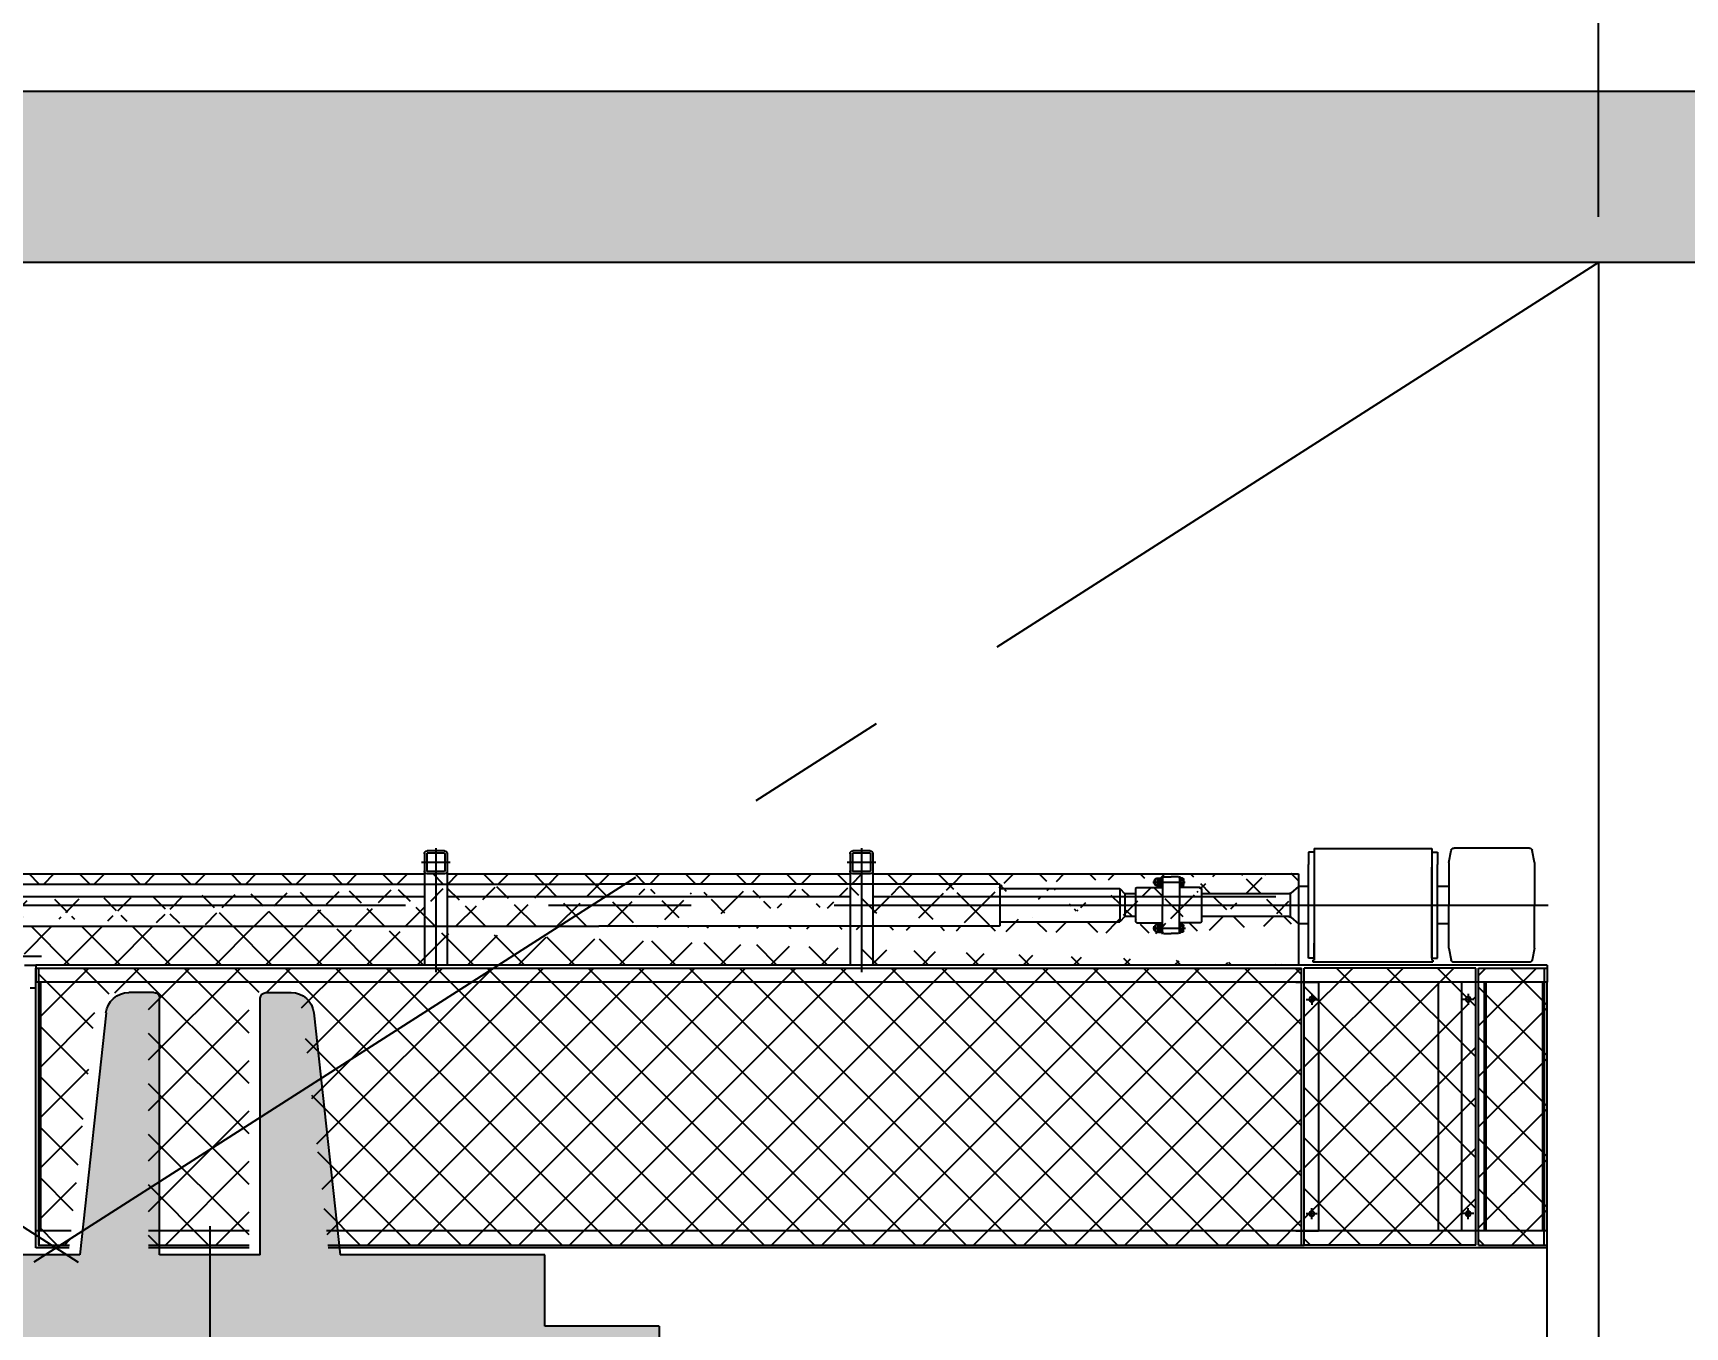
# Model space of a CAD drawing. Header units: millimetres. Extents: x -5 to 1510635, y -6 to 71285.
# Drawn here: x 801266 to 804157, y 35304 to 37570 of the extents above; entities that cross this region are included whole.
import ezdxf

# ---------------------------------------------------------------- set-up
doc = ezdxf.new("R2010")
doc.units = ezdxf.units.MM
doc.header["$LTSCALE"] = 1000
doc.linetypes.add('CENTER', pattern=[2, 1.25, -0.25, 0.25, -0.25])
for name, color, linetype in [('MP-1', 1, 'CENTER'), ('MP-2', 42, 'Continuous'), ('MP-3', 3, 'Continuous'), ('MP-7', 7, 'Continuous'), ('MP-8', 8, 'Continuous'), ('S-COL 2ND$0$GRD RC WALL', 31, 'Continuous'), ('S-COL 2ND$0$S-RCWALL-HACH', 21, 'Continuous'), ('S-TEXT-3', 31, 'Continuous')]:
    doc.layers.add(name, color=color, linetype=linetype)
doc.dimstyles.new('MPS2', dxfattribs={"dimscale": 100, "dimtxt": 3, "dimasz": 3, "dimexe": 1, "dimexo": 1, "dimgap": 1, "dimtad": 1, "dimzin": 12, "dimdsep": 46, "dimtxsty": 'Standard', "dimcen": 1, "dimclrd": 1, "dimclre": 1, "dimclrt": 7, "dimazin": 2, "dimtfac": 1, "dimtmove": 0, "dimatfit": 3, "dimfxl": 1, "dimarcsym": 0})

# ---------------------------------------------------------------- blocks, each defined once
blk = doc.blocks.new('S-COL 2ND')
at = {"layer": 'S-COL 2ND$0$S-RCWALL-HACH'}
h = blk.add_hatch(dxfattribs=at)
h.set_pattern_fill('DOTS', color=256, scale=40)
h.set_pattern_definition([(0, (0, -2), (31.75, 63.5), [0, -63.5])])
h.paths.add_polyline_path([(4014636.3, -132883.5), (4021366.3, -132883.5), (4021366.3, -133183.5), (4014636.3, -133183.5)])
at = {"layer": 'S-COL 2ND$0$GRD RC WALL', "elevation": 0}
blk.add_lwpolyline([(4014636.3, -132883.5), (4021366.3, -132883.5), (4021366.3, -133183.5), (4014636.3, -133183.5)], close=True, dxfattribs=at)
blk = doc.blocks.new('*X9')
at = {"color": 0}
for p, q in [((1814.5, 3228.7), (1876, 3290.2)), ((1934.5, 3192.1), (1836.3, 3290.2)), ((1934.5, 3280.4), (1924.7, 3290.2)), ((1814.5, 3140.3), (1934.5, 3260.3)), ((1934.5, 3103.7), (1814.5, 3223.7)), ((1814.5, 3051.9), (1934.5, 3171.9)), ((1934.5, 3015.3), (1814.5, 3135.3)), ((1814.5, 2963.5), (1934.5, 3083.5)), ((1934.5, 2926.9), (1814.5, 3046.9)), ((1814.5, 2875.1), (1934.5, 2995.1)), ((1934.5, 2838.5), (1814.5, 2958.5)), ((1833, 2805.2), (1934.5, 2906.7)), ((1879.3, 2805.2), (1814.5, 2870.1)), ((1921.4, 2805.2), (1934.5, 2818.4))]:
    blk.add_line(p, q, dxfattribs=at)
blk = doc.blocks.new('*X8')
at = {"color": 0}
for p, q in [((1847.6, 2201.1), (2105.8, 2459.4)), ((1847.6, 2289.5), (2017.4, 2459.4)), ((1847.6, 2377.9), (1929, 2459.4)), ((2147.6, 2183.4), (1871.7, 2459.4)), ((2147.6, 2271.8), (1960.1, 2459.4)), ((2147.6, 2360.2), (2048.4, 2459.4)), ((2147.6, 2448.6), (2136.8, 2459.4)), ((1847.6, 2112.7), (2134.6, 2399.7)), ((2134.7, 2399.9), (2139.1, 2404.2)), ((2139.2, 2404.4), (2147.6, 2412.7)), ((2147.6, 2095.1), (1847.6, 2395.1)), ((1860.6, 2037.4), (2147.6, 2324.4)), ((2147.6, 2006.7), (1847.6, 2306.7)), ((1886, 1974.4), (2147.6, 2236)), ((2091.5, 1974.4), (1847.6, 2218.3)), ((1974.4, 1974.4), (2147.6, 2147.6)), ((2003.1, 1974.4), (1847.6, 2129.9)), ((2062.8, 1974.4), (2147.6, 2059.2)), ((1857, 2032.1), (1847.6, 2041.5)), ((1847.6, 2024.4), (1852.6, 2029.4)), ((1860.6, 2028.5), (1859.7, 2029.4)), ((1914.7, 1974.4), (1863.3, 2025.8))]:
    blk.add_line(p, q, dxfattribs=at)
blk = doc.blocks.new('CL Cavin')
h = blk.add_hatch()
h.set_pattern_fill('CROSS', color=1, scale=100, style=0)
h.set_pattern_definition([(360, (24163.74, 101268.322), (25, 25), [12.5, -37.5]), (90, (24169.99, 101262.072), (-25, 25), [12.5, -37.5])])
h.paths.add_polyline_path([(27666.8, 102368.3), (27666.8, 102831.3), (27578.8, 102831.3), (27578.8, 103280.3, 0.414214), (27568.8, 103290.3), (27524.6, 103290.3, 0.382786), (27484.9, 103254.7), (27438.8, 102831.3), (27080.8, 102831.3), (27080.8, 102706.3), (26880.8, 102706.3), (26880.8, 102368.3)])
h.paths.add_polyline_path([(27666.8, 102368.3), (28452.8, 102368.3), (28452.8, 102706.3), (28252.8, 102706.3), (28252.8, 102831.3), (27894.7, 102831.3), (27848.6, 103254.7, 0.382786), (27808.9, 103290.3), (27764.8, 103290.3, 0.414214), (27754.8, 103280.3), (27754.8, 102831.3), (27666.8, 102831.3)])
h.paths.add_polyline_path([(27666.8, 102368.3), (27666.8, 101905.3), (27754.8, 101905.3), (27754.8, 101456.3, 0.414214), (27764.8, 101446.3), (27808.9, 101446.3, 0.382786), (27848.6, 101482), (27894.7, 101905.3), (28252.8, 101905.3), (28252.8, 102030.3), (28452.8, 102030.3), (28452.8, 102368.3)])
h.paths.add_polyline_path([(26880.8, 102368.3), (26880.8, 102030.3), (27080.8, 102030.3), (27080.8, 101905.3), (27438.8, 101905.3), (27484.9, 101482, 0.382786), (27524.6, 101446.3), (27568.8, 101446.3, 0.414214), (27578.8, 101456.3), (27578.8, 101905.3), (27666.8, 101905.3), (27666.8, 102368.3)])
h.paths.add_polyline_path([(25974.5, 102368.3), (25974.5, 101905.3), (26062.5, 101905.3), (26062.5, 101456.3, 0.414214), (26072.5, 101446.3), (26116.6, 101446.3, 0.382786), (26156.4, 101482), (26202.5, 101905.3), (26560.5, 101905.3), (26560.5, 102030.3), (26760.5, 102030.3), (26760.5, 102368.3)])
h.paths.add_polyline_path([(25388.5, 102030.3), (25388.5, 101905.3), (25746.5, 101905.3), (25792.6, 101482, 0.382786), (25832.4, 101446.3), (25876.5, 101446.3, 0.414214), (25886.5, 101456.3), (25886.5, 101905.3), (25974.5, 101905.3), (25974.5, 102368.3), (25188.5, 102368.3), (25188.5, 102030.3)])
h.paths.add_polyline_path([(25974.5, 102368.3), (25974.5, 102831.3), (25886.5, 102831.3), (25886.5, 103280.3, 0.414214), (25876.5, 103290.3), (25832.4, 103290.3, 0.382786), (25792.6, 103254.7), (25746.5, 102831.3), (25388.5, 102831.3), (25388.5, 102706.3), (25188.5, 102706.3), (25188.5, 102368.3)])
h.paths.add_polyline_path([(26760.5, 102368.3), (26760.5, 102706.3), (26560.5, 102706.3), (26560.5, 102831.3), (26202.5, 102831.3), (26156.4, 103254.7, 0.382786), (26116.6, 103290.3), (26072.5, 103290.3, 0.414214), (26062.5, 103280.3), (26062.5, 102831.3), (25974.5, 102831.3), (25974.5, 102368.3)])
at = {"layer": 'MP-2'}
h = blk.add_hatch(dxfattribs=at)
h.set_pattern_fill('ANSI37', color=256, scale=500, angle=90, style=0)
h.set_pattern_definition([(135, (27297.18, 99527.72), (-44.1942, -44.1942), []), (225, (27297.18, 99527.72), (44.1942, -44.1942), [])])
h.paths.add_polyline_path([(27873.4, 101888.3), (27829.1, 101482, -0.382786), (27789.4, 101446.3), (27745.3, 101446.3, -0.414214), (27735.3, 101456.3), (27735.3, 101888.3), (27559.3, 101888.3), (27559.3, 101456.3, -0.414214), (27549.3, 101446.3), (27505.1, 101446.3, -0.382786), (27465.4, 101482), (27421.1, 101888.3), (27367.2, 101888.3), (27367.2, 101403.3), (29577.2, 101403.3), (29577.2, 101888.3)])
h = blk.add_hatch(dxfattribs=at)
h.set_pattern_fill('ANSI37', color=256, scale=499.999663, angle=180, style=0)
h.set_pattern_definition([(225, (31683.96, 113300.3), (44.19414, -44.19414), []), (315, (31683.96, 113300.3), (44.19414, 44.19414), [])])
edge = h.paths.add_edge_path()
edge.add_line((29365.5, 101261.3), (29364, 101261.3))
edge.add_line((29369, 101259.8), (29365.5, 101259.8))
edge.add_line((29370.5, 101249.3), (29370.5, 101256.3))
edge.add_line((29370.5, 101258.1), (29370.5, 101256.3))
edge.add_line((29362, 101243.8), (29349, 101243.8))
edge.add_line((29364, 101245.8), (29362, 101243.8))
edge.add_line((29365.5, 101244.3), (29364, 101244.3))
edge.add_line((29369, 101245.8), (29365.5, 101245.8))
edge.add_line((29370.5, 101247.6), (29370.5, 101249.3))
edge.add_line((29336, 101243.8), (29349, 101243.8))
edge.add_arc((29368.7, 101258.1), 1.77, 360, 441.2026)
edge.add_line((29365.5, 101244.3), (29365.5, 101245.8))
edge.add_line((29365.5, 101259.8), (29365.5, 101261.3))
edge.add_line((29364, 101261.3), (29364, 101262.3))
edge.add_line((29364, 101244.3), (29364, 101245.8))
edge.add_arc((29368.7, 101247.6), 1.77, 278.7974, 360)
edge.add_arc((29329.2, 101247.6), 1.77, 180, 261.2026)
edge.add_line((29334, 101244.3), (29334, 101245.8))
edge.add_line((29334, 101261.3), (29334, 101262.3))
edge.add_line((29332.5, 101259.8), (29332.5, 101261.3))
edge.add_line((29332.5, 101244.3), (29332.5, 101245.8))
edge.add_arc((29329.2, 101258.1), 1.77, 458.7974, 540)
edge.add_line((29327.5, 101247.6), (29327.5, 101249.3))
edge.add_line((29329, 101245.8), (29332.5, 101245.8))
edge.add_line((29332.5, 101244.3), (29334, 101244.3))
edge.add_line((29334, 101245.8), (29336, 101243.8))
edge.add_line((29327.5, 101258.1), (29327.5, 101256.3))
edge.add_line((29327.5, 101249.3), (29327.5, 101256.3))
edge.add_line((29329, 101259.8), (29332.5, 101259.8))
edge.add_line((29332.5, 101261.3), (29334, 101261.3))
edge.add_line((29332.5, 101325.3), (29334, 101325.3))
edge.add_line((29329, 101326.8), (29332.5, 101326.8))
edge.add_line((29327.5, 101337.3), (29327.5, 101330.3))
edge.add_line((29327.5, 101328.6), (29327.5, 101330.3))
edge.add_line((29334, 101340.8), (29336, 101342.8))
edge.add_line((29332.5, 101342.3), (29334, 101342.3))
edge.add_line((29329, 101340.8), (29332.5, 101340.8))
edge.add_line((29327.5, 101339.1), (29327.5, 101337.3))
edge.add_arc((29329.2, 101328.6), 1.77, 180, 261.2026)
edge.add_line((29332.5, 101342.3), (29332.5, 101340.8))
edge.add_line((29332.5, 101326.8), (29332.5, 101325.3))
edge.add_line((29334, 101325.3), (29334, 101324.3))
edge.add_line((29334, 101342.3), (29334, 101340.8))
edge.add_arc((29329.2, 101339.1), 1.77, 458.7974, 540)
edge.add_arc((29368.7, 101339.1), 1.77, 360, 441.2026)
edge.add_line((29364, 101325.3), (29364, 101324.3))
edge.add_line((29365.5, 101326.8), (29365.5, 101325.3))
edge.add_line((29365.5, 101342.3), (29365.5, 101340.8))
edge.add_line((29572.2, 101325.8), (29572.2, 101398.3))
edge.add_line((25767.2, 101256.3), (25767.2, 101238.3))
edge.add_line((25767.2, 101256.3), (28347.4, 101256.3))
edge.add_line((25767.2, 101330.3), (28347.4, 101330.3))
edge.add_line((29336, 101342.8), (29349, 101342.8))
edge.add_line((29370.5, 101339.1), (29370.5, 101337.3))
edge.add_line((29369, 101340.8), (29365.5, 101340.8))
edge.add_line((29365.5, 101342.3), (29364, 101342.3))
edge.add_line((29364, 101340.8), (29362, 101342.8))
edge.add_line((29364, 101342.3), (29364, 101340.8))
edge.add_line((29362, 101342.8), (29349, 101342.8))
edge.add_line((29048.2, 101256.3), (28347.4, 101256.3))
edge.add_line((29048.2, 101330.3), (28347.4, 101330.3))
edge.add_line((29049.2, 101257.3), (29049.2, 101264.3))
edge.add_line((29049.2, 101322.3), (29049.2, 101329.3))
edge.add_line((29049.2, 101257.3), (29048.2, 101256.3))
edge.add_line((29049.2, 101329.3), (29048.2, 101330.3))
edge.add_line((29287, 101264.3), (29287, 101273.3))
edge.add_line((29287, 101313.3), (29268.2, 101313.3))
edge.add_line((29287, 101322.3), (29289, 101324.3))
edge.add_line((29287, 101313.3), (29287, 101322.3))
edge.add_line((29268.2, 101313.3), (29259.2, 101322.3))
edge.add_line((29287, 101273.3), (29268.2, 101273.3))
edge.add_line((29287, 101264.3), (29289, 101262.3))
edge.add_line((29259.2, 101264.3), (29268.2, 101273.3))
edge.add_line((29370.5, 101328.6), (29370.5, 101330.3))
edge.add_arc((29368.7, 101328.6), 1.77, 278.7974, 360)
edge.add_line((29370.5, 101337.3), (29370.5, 101330.3))
edge.add_line((29369, 101326.8), (29365.5, 101326.8))
edge.add_line((29365.5, 101325.3), (29364, 101325.3))
edge.add_line((29289, 101324.3), (29334, 101324.3))
edge.add_line((29289, 101262.3), (29334, 101262.3))
edge.add_line((29402, 101264.3), (29402, 101273.3))
edge.add_line((29402, 101322.3), (29400, 101324.3))
edge.add_line((29402, 101313.3), (29402, 101322.3))
edge.add_line((29402, 101264.3), (29400, 101262.3))
edge.add_line((29400, 101324.3), (29364, 101324.3))
edge.add_line((29400, 101262.3), (29364, 101262.3))
edge.add_arc((29555.4, 101318.3), 5, 270, 309.8056)
edge.add_line((29558.6, 101314.5), (29572.2, 101325.8))
edge.add_line((29572.2, 101260.8), (29558.6, 101272.2))
edge.add_arc((29555.4, 101268.3), 5, 410.1944, 450)
edge.add_line((29555.4, 101313.3), (29402, 101313.3))
edge.add_line((29555.4, 101273.3), (29402, 101273.3))
edge.add_line((29049.2, 101322.3), (29259.2, 101322.3))
edge.add_line((29049.2, 101264.3), (29259.2, 101264.3))
edge.add_line((25767.2, 101357.8), (25767.2, 101330.3))
edge.add_line((27342.2, 101398.3), (27342.2, 101357.8))
edge.add_line((27342.2, 101357.8), (25767.2, 101357.8))
edge.add_line((29572.2, 101238.3), (29572.2, 101260.8))
edge.add_line((29572.2, 101398.3), (27342.2, 101398.3))
edge.add_line((25767.2, 101238.3), (29572.2, 101238.3))
at = {"layer": 'MP-1'}
for p, q in [((27666.8, 101855.3), (27666.8, 102881.3)), ((29585.7, 101833.3), (29604.7, 101833.3)), ((29585.7, 101833.3), (29604.7, 101833.3)), ((29595.2, 101842.8), (29595.2, 101823.8)), ((29595.2, 101842.8), (29595.2, 101823.8)), ((29878.7, 101833.3), (29859.7, 101833.3)), ((29878.7, 101833.3), (29859.7, 101833.3)), ((29869.2, 101842.8), (29869.2, 101823.8)), ((29869.2, 101842.8), (29869.2, 101823.8)), ((29585.7, 101458.3), (29604.7, 101458.3)), ((29585.7, 101458.3), (29604.7, 101458.3)), ((29595.2, 101448.8), (29595.2, 101467.8)), ((29595.2, 101448.8), (29595.2, 101467.8)), ((29878.7, 101458.3), (29859.7, 101458.3)), ((29878.7, 101458.3), (29859.7, 101458.3)), ((29869.2, 101448.8), (29869.2, 101467.8)), ((29869.2, 101448.8), (29869.2, 101467.8)), ((28062.2, 101193.3), (28062.2, 101410.5)), ((28807.2, 101193.3), (28807.2, 101410.5)), ((27372.2, 101383.3), (25522.2, 101383.3)), ((29317.1, 101333.8), (29374.3, 101333.8)), ((24759.1, 101293.3), (30035.2, 101293.3)), ((29317.1, 101252.8), (29373.7, 101252.8)), ((28087.2, 101218.3), (28037.2, 101218.3)), ((28832.2, 101218.3), (28782.2, 101218.3))]:
    blk.add_line(p, q, dxfattribs=at)
at = {"layer": 'MP-2'}
for p, q in [((27352.2, 101438.3), (27362.2, 101438.3)), ((27342.2, 101398.3), (27362.2, 101398.3)), ((29319.5, 101337.3), (29322, 101337.3)), ((29319.5, 101330.3), (29322, 101330.3)), ((29319.5, 101256.3), (29322, 101256.3)), ((28042.2, 101203.3), (28042.2, 101233.3)), ((28046.2, 101203.3), (28046.2, 101233.3)), ((28077.2, 101238.3), (28047.2, 101238.3)), ((28077.2, 101234.3), (28047.2, 101234.3)), ((28078.2, 101203.3), (28078.2, 101233.3)), ((28082.2, 101203.3), (28082.2, 101233.3)), ((28787.2, 101203.3), (28787.2, 101233.3)), ((28791.2, 101203.3), (28791.2, 101233.3)), ((28822.2, 101238.3), (28792.2, 101238.3)), ((28822.2, 101234.3), (28792.2, 101234.3)), ((28823.2, 101203.3), (28823.2, 101233.3)), ((28827.2, 101203.3), (28827.2, 101233.3)), ((29319.5, 101249.3), (29322, 101249.3)), ((28077.2, 101202.3), (28047.2, 101202.3)), ((28077.2, 101198.3), (28047.2, 101198.3)), ((28822.2, 101202.3), (28792.2, 101202.3)), ((28822.2, 101198.3), (28792.2, 101198.3))]:
    blk.add_line(p, q, dxfattribs=at)
for centre, radius, start, end in [((28047.2, 101233.3), 5, 90, 180), ((28047.2, 101233.3), 1, 90, 180), ((28077.2, 101233.3), 5, 0, 90), ((28077.2, 101233.3), 1, 0, 90), ((28792.2, 101233.3), 5, 90, 180), ((28792.2, 101233.3), 1, 90, 180), ((28822.2, 101233.3), 5, 0, 90), ((28822.2, 101233.3), 1, 0, 90), ((28047.2, 101203.3), 5, 180, 270), ((28047.2, 101203.3), 1, 180, 270), ((28077.2, 101203.3), 5, 270, 0), ((28077.2, 101203.3), 1, 270, 0), ((28792.2, 101203.3), 5, 180, 270), ((28792.2, 101203.3), 1, 180, 270), ((28822.2, 101203.3), 5, 270, 0), ((28822.2, 101203.3), 1, 270, 0)]:
    blk.add_arc(centre, radius, start, end, dxfattribs=at)
at = {"layer": 'MP-3'}
for p, q in [((30007.2, 103338.3), (30007.2, 101863.3)), ((28452.8, 102030.3), (28452.8, 102706.3)), ((28452.8, 102030.3), (28252.8, 102030.3)), ((28252.8, 102030.3), (28252.8, 101905.3)), ((27438.8, 101905.3), (27080.8, 101905.3)), ((27362.2, 101893.3), (27362.2, 101863.3)), ((27362.2, 101893.3), (27362.2, 101863.3)), ((27420.6, 101893.3), (27362.2, 101893.3)), ((27362.2, 101888.3), (27362.2, 101403.3)), ((27367.2, 101428.3), (27367.2, 101890.3)), ((27367.2, 101888.3), (27367.2, 101403.3)), ((27367.2, 101888.3), (27421.1, 101888.3)), ((27367.2, 101888.3), (27367.2, 101730.6)), ((27484.9, 101482), (27438.8, 101905.3)), ((27735.3, 101893.3), (27559.3, 101893.3)), ((27559.3, 101888.3), (27735.3, 101888.3)), ((27754.8, 101905.3), (27578.8, 101905.3)), ((27578.8, 101905.3), (27578.8, 101456.3)), ((27754.8, 101905.3), (27754.8, 101456.3)), ((27848.6, 101482), (27894.7, 101905.3)), ((27873.4, 101888.3), (29582.2, 101888.3)), ((30007.2, 101893.3), (27873.9, 101893.3)), ((28252.8, 101905.3), (27894.7, 101905.3)), ((29577.2, 101888.3), (29577.2, 101403.3)), ((29582.2, 101888.3), (29582.2, 101403.3)), ((29882.2, 101888.3), (29582.2, 101888.3)), ((29882.2, 101888.3), (29882.2, 101403.3)), ((29887.2, 101888.3), (29887.2, 101403.3)), ((29887.2, 101888.3), (30007.2, 101888.3)), ((30002.2, 101888.3), (30002.2, 101641.1)), ((27423.8, 101863.3), (27362.2, 101863.3)), ((27370.2, 101428.3), (27370.2, 101863.3)), ((27735.3, 101863.3), (27559.3, 101863.3)), ((30007.2, 101863.3), (27870.7, 101863.3)), ((29567.2, 101863.3), (29607.2, 101863.3)), ((29607.2, 101428.3), (29607.2, 101863.3)), ((29817.2, 101863.3), (29817.2, 101428.3)), ((29857.2, 101428.3), (29857.2, 101863.3)), ((29897.2, 101863.3), (29857.2, 101863.3)), ((29897.2, 101428.3), (29897.2, 101863.3)), ((29900.2, 101428.3), (29900.2, 101863.3)), ((29999.2, 101428.3), (29999.2, 101863.3)), ((30002.2, 101403.3), (30002.2, 101863.3)), ((30007.2, 101863.3), (30007.2, 101428.3)), ((30007.2, 101428.3), (27362.2, 101428.3)), ((27362.2, 101398.3), (27362.2, 101428.3)), ((27362.2, 101398.3), (27362.2, 101428.3)), ((27568.8, 101446.3), (27524.6, 101446.3)), ((27764.8, 101446.3), (27808.9, 101446.3)), ((29567.2, 101428.3), (29607.2, 101428.3)), ((29897.2, 101428.3), (29857.2, 101428.3)), ((30007.2, 101398.3), (30007.2, 101428.3)), ((27362.2, 101403.3), (29577.2, 101403.3)), ((30007.2, 101398.3), (27362.2, 101398.3)), ((29572.2, 101238.3), (29572.2, 101398.3)), ((29882.2, 101403.3), (29582.2, 101403.3)), ((29887.2, 101403.3), (30007.2, 101403.3)), ((29589.3, 101386.3), (29589.3, 101364.3)), ((29599.3, 101386.3), (29589.3, 101386.3)), ((29597.3, 101392.3), (29807.3, 101392.3)), ((29597.3, 101389.3), (29597.3, 101392.3)), ((29597.3, 101389.3), (29599.3, 101389.3)), ((29599.3, 101364.3), (29599.3, 101389.3)), ((29599.3, 101386.3), (29599.3, 101359.8)), ((29805.3, 101364.3), (29805.3, 101389.3)), ((29805.3, 101389.3), (29807.3, 101389.3)), ((29805.3, 101386.3), (29805.3, 101359.8)), ((29805.3, 101386.3), (29815.3, 101386.3)), ((29807.3, 101389.3), (29807.3, 101392.3)), ((29815.3, 101386.3), (29815.3, 101364.3)), ((29835.2, 101368.3), (29839.4, 101389.3)), ((29835.2, 101368.3), (29835.2, 101337.3)), ((29976.1, 101393.3), (29844.3, 101393.3)), ((29985.2, 101368.3), (29981, 101389.3)), ((29985.2, 101368.3), (29985.2, 101293.3)), ((29322, 101338.3), (29322, 101329.3)), ((29324, 101340.3), (29326.5, 101340.3)), ((29326, 101340.3), (29326, 101337.3)), ((29327.5, 101340.8), (29331, 101340.8)), ((29332.5, 101342.3), (29334, 101342.3)), ((29332.5, 101342.3), (29332.5, 101325.3)), ((29336, 101342.8), (29334, 101340.8)), ((29334, 101342.3), (29334, 101293.3)), ((29336, 101342.8), (29349, 101342.8)), ((29362, 101342.8), (29349, 101342.8)), ((29364, 101340.8), (29362, 101342.8)), ((29364, 101342.3), (29364, 101293.3)), ((29365.5, 101342.3), (29364, 101342.3)), ((29365.5, 101342.3), (29365.5, 101325.3)), ((29369, 101340.8), (29365.5, 101340.8)), ((29370.5, 101339.1), (29370.5, 101337.3)), ((29589.3, 101364.3), (29589.3, 101222.3)), ((29599.3, 101222.3), (29599.3, 101364.3)), ((29805.3, 101222.3), (29805.3, 101364.3)), ((29805.3, 101359.8), (29805.3, 101226.8)), ((29815.3, 101364.3), (29815.3, 101222.3)), ((25545.1, 101330.3), (28347.4, 101330.3)), ((29048.2, 101330.3), (28347.4, 101330.3)), ((29049.2, 101329.3), (29048.2, 101330.3)), ((29049.2, 101293.3), (29049.2, 101329.3)), ((29049.2, 101322.3), (29259.2, 101322.3)), ((29259.2, 101264.3), (29259.2, 101322.3)), ((29268.2, 101313.3), (29259.2, 101322.3)), ((29268.2, 101273.3), (29268.2, 101313.3)), ((29287, 101313.3), (29268.2, 101313.3)), ((29287, 101322.3), (29289, 101324.3)), ((29287, 101293.3), (29287, 101322.3)), ((29289, 101324.3), (29334, 101324.3)), ((29320, 101337.8), (29319.5, 101337.3)), ((29319.5, 101337.3), (29319.5, 101330.3)), ((29319.5, 101330.3), (29320, 101329.8)), ((29320, 101337.8), (29320, 101329.8)), ((29320, 101337.8), (29322, 101337.8)), ((29320, 101329.8), (29322, 101329.8)), ((29324, 101327.3), (29326.5, 101327.3)), ((29326, 101337.3), (29326, 101330.3)), ((29326, 101327.3), (29326, 101330.3)), ((29327.5, 101337.3), (29331, 101337.3)), ((29327.5, 101330.3), (29331, 101330.3)), ((29327.5, 101326.8), (29331, 101326.8)), ((29332.5, 101325.3), (29334, 101325.3)), ((29365.5, 101325.3), (29364, 101325.3)), ((29400, 101324.3), (29364, 101324.3)), ((29369, 101337.3), (29365.5, 101337.3)), ((29369, 101330.3), (29365.5, 101330.3)), ((29369, 101326.8), (29365.5, 101326.8)), ((29370.5, 101337.3), (29370.5, 101330.3)), ((29370.5, 101328.6), (29370.5, 101330.3)), ((29402, 101322.3), (29400, 101324.3)), ((29402, 101293.3), (29402, 101322.3)), ((29555.4, 101313.3), (29402, 101313.3)), ((29557.2, 101273), (29557.2, 101313.7)), ((29558.6, 101314.5), (29572.2, 101325.8)), ((29572.2, 101260.8), (29572.2, 101325.8)), ((29589.3, 101325.8), (29572.2, 101325.8)), ((29835.2, 101325.8), (29815.3, 101325.8)), ((29835.2, 101337.3), (29835.2, 101293.3)), ((29049.2, 101257.3), (29049.2, 101293.3)), ((29287, 101264.3), (29287, 101293.3)), ((29334, 101244.3), (29334, 101293.3)), ((29364, 101244.3), (29364, 101293.3)), ((29402, 101264.3), (29402, 101293.3)), ((29835.2, 101247.3), (29835.2, 101293.3)), ((29985.2, 101247.3), (29985.2, 101293.3)), ((25545.1, 101256.3), (28347.4, 101256.3)), ((29048.2, 101256.3), (28347.4, 101256.3)), ((29049.2, 101257.3), (29048.2, 101256.3)), ((29049.2, 101264.3), (29259.2, 101264.3)), ((29259.2, 101264.3), (29268.2, 101273.3)), ((29287, 101273.3), (29268.2, 101273.3)), ((29287, 101264.3), (29289, 101262.3)), ((29289, 101262.3), (29334, 101262.3)), ((29319.5, 101256.3), (29320, 101256.8)), ((29319.5, 101249.3), (29319.5, 101256.3)), ((29320, 101248.8), (29320, 101256.8)), ((29320, 101256.8), (29322, 101256.8)), ((29322, 101248.3), (29322, 101257.3)), ((29324, 101259.3), (29326.5, 101259.3)), ((29326, 101259.3), (29326, 101256.3)), ((29326, 101249.3), (29326, 101256.3)), ((29327.5, 101259.8), (29331, 101259.8)), ((29327.5, 101256.3), (29331, 101256.3)), ((29332.5, 101244.3), (29332.5, 101261.3)), ((29332.5, 101261.3), (29334, 101261.3)), ((29400, 101262.3), (29364, 101262.3)), ((29365.5, 101261.3), (29364, 101261.3)), ((29365.5, 101244.3), (29365.5, 101261.3)), ((29369, 101259.8), (29365.5, 101259.8)), ((29369, 101256.3), (29365.5, 101256.3)), ((29370.5, 101258.1), (29370.5, 101256.3)), ((29370.5, 101249.3), (29370.5, 101256.3)), ((29402, 101264.3), (29400, 101262.3)), ((29555.4, 101273.3), (29402, 101273.3)), ((29572.2, 101260.8), (29558.6, 101272.2)), ((29589.3, 101260.8), (29572.2, 101260.8)), ((29835.2, 101260.8), (29815.3, 101260.8)), ((27337.2, 101238.3), (28042.2, 101238.3)), ((28082.2, 101238.3), (28787.2, 101238.3)), ((28827.2, 101238.3), (29572.2, 101238.3)), ((29320, 101248.8), (29319.5, 101249.3)), ((29320, 101248.8), (29322, 101248.8)), ((29324, 101246.3), (29326.5, 101246.3)), ((29326, 101246.3), (29326, 101249.3)), ((29327.5, 101249.3), (29331, 101249.3)), ((29327.5, 101245.8), (29331, 101245.8)), ((29332.5, 101244.3), (29334, 101244.3)), ((29336, 101243.8), (29334, 101245.8)), ((29336, 101243.8), (29349, 101243.8)), ((29362, 101243.8), (29349, 101243.8)), ((29364, 101245.8), (29362, 101243.8)), ((29365.5, 101244.3), (29364, 101244.3)), ((29369, 101249.3), (29365.5, 101249.3)), ((29369, 101245.8), (29365.5, 101245.8)), ((29370.5, 101247.6), (29370.5, 101249.3)), ((29599.3, 101200.3), (29599.3, 101226.8)), ((29805.3, 101200.3), (29805.3, 101226.8)), ((29835.2, 101218.3), (29835.2, 101247.3)), ((29985.2, 101218.3), (29985.2, 101247.3)), ((29589.3, 101200.3), (29589.3, 101222.3)), ((29599.3, 101200.3), (29589.3, 101200.3)), ((29599.3, 101194.3), (29599.3, 101222.3)), ((29599.3, 101194.3), (29805.3, 101194.3)), ((29805.3, 101194.3), (29805.3, 101222.3)), ((29805.3, 101200.3), (29815.3, 101200.3)), ((29815.3, 101200.3), (29815.3, 101222.3)), ((29835.2, 101218.3), (29839.4, 101197.3)), ((29985.2, 101218.3), (29981, 101197.3)), ((29976.1, 101193.3), (29844.3, 101193.3))]:
    blk.add_line(p, q, dxfattribs=at)
for centre in [(29595.2, 101833.3), (29595.2, 101833.3), (29869.2, 101833.3), (29869.2, 101833.3), (29595.2, 101458.3), (29595.2, 101458.3), (29869.2, 101458.3), (29869.2, 101458.3)]:
    blk.add_circle(centre, 4.5, dxfattribs=at)
for centre, radius, start, end in [((27524.6, 101486.3), 40, 186.2154, 270), ((27568.8, 101456.3), 10, 270, 0), ((27764.8, 101456.3), 10, 180, 270), ((27808.9, 101486.3), 40, 270, 353.7846), ((29844.3, 101388.3), 5, 90, 168.6901), ((29976.1, 101388.3), 5, 11.3099, 90), ((29324, 101338.3), 2, 90, 180), ((29327.7, 101339.1), 1.77, 98.7974, 261.2026), ((29330.7, 101339.1), 1.77, 278.7974, 81.2026), ((29368.7, 101339.1), 1.77, 278.7974, 81.2026), ((29324, 101329.3), 2, 180, 270), ((29330.8, 101333.8), 4.83, 133.6028, 226.3972), ((29327.7, 101328.6), 1.77, 98.7974, 261.2026), ((29327.6, 101333.8), 4.83, 313.6028, 46.3972), ((29330.7, 101328.6), 1.77, 278.7974, 81.2026), ((29365.6, 101333.8), 4.83, 313.6028, 46.3972), ((29368.7, 101328.6), 1.77, 278.7974, 81.2026), ((29555.4, 101318.3), 5, 270, 309.8056), ((29324, 101257.3), 2, 90, 180), ((29327.7, 101258.1), 1.77, 98.7974, 261.2026), ((29330.8, 101252.8), 4.83, 133.6028, 226.3972), ((29330.7, 101258.1), 1.77, 278.7974, 81.2026), ((29327.6, 101252.8), 4.83, 313.6028, 46.3972), ((29368.7, 101258.1), 1.77, 278.7974, 81.2026), ((29365.6, 101252.8), 4.83, 313.6028, 46.3972), ((29555.4, 101268.3), 5, 50.1944, 90), ((29324, 101248.3), 2, 180, 270), ((29327.7, 101247.6), 1.77, 98.7974, 261.2026), ((29330.7, 101247.6), 1.77, 278.7974, 81.2026), ((29368.7, 101247.6), 1.77, 278.7974, 81.2026), ((29844.3, 101198.3), 5, 191.3099, 270), ((29976.1, 101198.3), 5, 270, 348.6901)]:
    blk.add_arc(centre, radius, start, end, dxfattribs=at)
at = {"layer": 'MP-7'}
for p, q in [((28042.2, 101233.3), (28042.2, 101398.3)), ((28082.2, 101233.3), (28082.2, 101398.3)), ((28787.2, 101233.3), (28787.2, 101398.3)), ((28827.2, 101233.3), (28827.2, 101398.3)), ((27337.2, 101278.3), (28042.2, 101278.3)), ((28082.2, 101278.3), (28787.2, 101278.3)), ((28827.2, 101278.3), (29532.2, 101278.3))]:
    blk.add_line(p, q, dxfattribs=at)
at = {"layer": 'MP-2', "xscale": -1}
for name, p in [('*X8', (31729.8, 99429)), ('*X9', (31821.6, 98598.1))]:
    blk.add_blockref(name, p, dxfattribs=at)
blk = doc.blocks.new('*D354')
at = {"layer": 'DEFPOINTS', "color": 0, "linetype": 'ByBlock', "transparency": 16777216}
for p in [(804005.9, 38841.1), (798605.9, 37167.7, 0), (804005.9, 37167.7, 0)]:
    blk.add_point(p, dxfattribs=at)
at = {"layer": 'S-TEXT-3', "color": 1, "linetype": 'ByBlock', "lineweight": -2, "transparency": 16777216}
for p, q in [((798605.9, 37247.7), (798605.9, 38921.1)), ((804005.9, 37247.7), (804005.9, 38921.1)), ((798845.9, 38841.1), (803765.9, 38841.1))]:
    blk.add_line(p, q, dxfattribs=at)
at = {"layer": 'S-TEXT-3', "color": 1, "linetype": 'ByBlock', "transparency": 16777216}
for points in [[(798845.9, 38881.1), (798845.9, 38801.1), (798605.9, 38841.1)], [(803765.9, 38881.1), (803765.9, 38801.1), (804005.9, 38841.1)]]:
    blk.add_solid(points, dxfattribs=at)
at = {"layer": 'S-TEXT-3', "color": 7, "linetype": 'ByBlock', "transparency": 16777216, "insert": (801305.9, 39041.1), "char_height": 240, "attachment_point": 5}
blk.add_mtext('5400', dxfattribs=at)
blk = doc.blocks.new('*D355')
at = {"layer": 'DEFPOINTS', "color": 0, "linetype": 'ByBlock', "transparency": 16777216}
for p in [(809305.9, 38841.1), (804005.9, 37167.7, 0), (809305.9, 18707.4)]:
    blk.add_point(p, dxfattribs=at)
at = {"layer": 'S-TEXT-3', "color": 1, "linetype": 'ByBlock', "lineweight": -2, "transparency": 16777216}
for p, q in [((804005.9, 37247.7), (804005.9, 38921.1)), ((809305.9, 18787.4), (809305.9, 38921.1)), ((804245.9, 38841.1), (809065.9, 38841.1))]:
    blk.add_line(p, q, dxfattribs=at)
at = {"layer": 'S-TEXT-3', "color": 1, "linetype": 'ByBlock', "transparency": 16777216}
for points in [[(804245.9, 38881.1), (804245.9, 38801.1), (804005.9, 38841.1)], [(809065.9, 38881.1), (809065.9, 38801.1), (809305.9, 38841.1)]]:
    blk.add_solid(points, dxfattribs=at)
at = {"layer": 'S-TEXT-3', "color": 7, "linetype": 'ByBlock', "transparency": 16777216, "insert": (806655.9, 39041.1), "char_height": 240, "attachment_point": 5}
blk.add_mtext('5300', dxfattribs=at)
blk = doc.blocks.new('*D362')
at = {"layer": 'DEFPOINTS', "color": 0, "linetype": 'ByBlock', "transparency": 16777216}
for p in [(811780.8, 39553.5), (781391, 32912.4, 0), (811780.8, 20582.8, 0)]:
    blk.add_point(p, dxfattribs=at)
at = {"layer": 'S-TEXT-3', "color": 1, "linetype": 'ByBlock', "lineweight": -2, "transparency": 16777216}
for p, q in [((781391, 32992.4), (781391, 39633.5)), ((811780.8, 20662.8), (811780.8, 39633.5)), ((781631, 39553.5), (811540.8, 39553.5))]:
    blk.add_line(p, q, dxfattribs=at)
at = {"layer": 'S-TEXT-3', "color": 1, "linetype": 'ByBlock', "transparency": 16777216}
for points in [[(781631, 39593.5), (781631, 39513.5), (781391, 39553.5)], [(811540.8, 39593.5), (811540.8, 39513.5), (811780.8, 39553.5)]]:
    blk.add_solid(points, dxfattribs=at)
at = {"layer": 'S-TEXT-3', "color": 7, "linetype": 'ByBlock', "transparency": 16777216, "insert": (796585.9, 39753.5), "char_height": 240, "attachment_point": 5}
blk.add_mtext('30390', dxfattribs=at)

msp = doc.modelspace()

# ---------------------------------------------------------------- linework, layer by layer
at = {"layer": 'MP-1'}
for p, q in [((804005.865, 37167.724, 0), (798605.865, 33717.724, 0)), ((798605.865, 37167.724, 0), (804005.865, 33717.724, 0))]:
    msp.add_line(p, q, dxfattribs=at)
at = {"layer": 'MP-8'}
msp.add_line((804005.865, 37167.724, 0), (804005.865, 33717.724, 0), dxfattribs=at)

# ---------------------------------------------------------------- block references
msp.add_blockref('S-COL 2ND', (-3216535.48, 170351.223, 0))
at = {"linetype": 'ByBlock', "extrusion": (0, 0, -1), "zscale": -1, "rotation": 179.9999999866598}
msp.add_blockref('CL Cavin', (-773908.684, 137336.046, 0), dxfattribs=at)

# ---------------------------------------------------------------- dimensions: what is measured, and where the dimension line sits
at = {"layer": 'S-TEXT-3', "linetype": 'ByBlock'}
for base, p1, p2, picture, middle in [((811780.772, 39553.493), (781391.023, 32912.423, 0), (811780.772, 20582.777, 0), '*D362', (796585.897, 39753.493)), ((804005.865, 38841.113), (798605.865, 37167.724, 0), (804005.865, 37167.724, 0), '*D354', (801305.865, 39041.113)), ((809305.865, 38841.113), (804005.865, 37167.724, 0), (809305.865, 18707.36), '*D355', (806655.865, 39041.113))]:
    dim = msp.add_linear_dim(base=base, p1=p1, p2=p2, dimstyle='MPS2', override={"dimscale": 80, "dimdec": 0, "dimtmove": 1}, dxfattribs=at)
    dim.commit()
    dim.dimension.update_dxf_attribs({"geometry": picture, "text_midpoint": middle})

doc.saveas('drawing.dxf')
